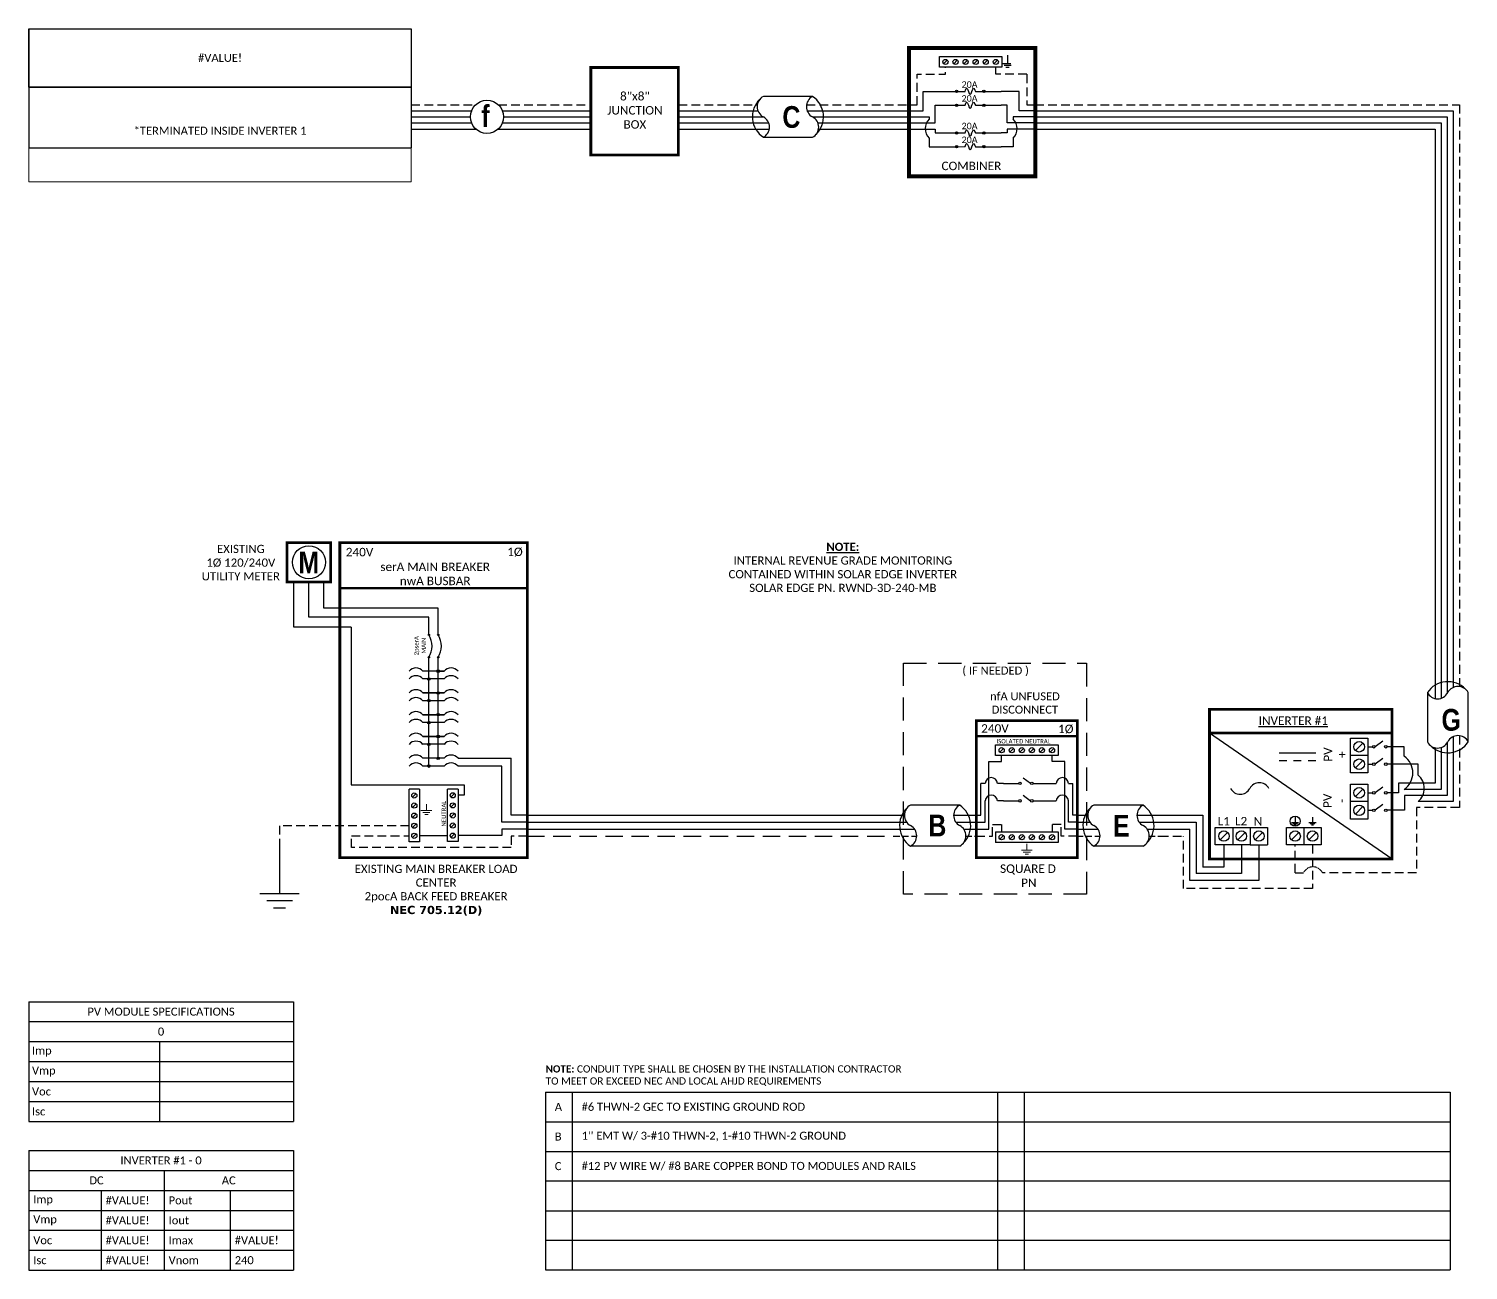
# Model space of a CAD drawing. Header units: feet. Extents: x 12581 to 13203, y 21610 to 22146.
import ezdxf

# ---------------------------------------------------------------- set-up
doc = ezdxf.new("R2010")
doc.units = ezdxf.units.FT
doc.header["$MEASUREMENT"] = 0
doc.linetypes.add('DASHED', pattern=[0.75, 0.5, -0.25])
doc.linetypes.add('HIDDEN', pattern=[0.375, 0.25, -0.125])
doc.styles.add('ONE LINE TXT', font='techb___.ttf')
doc.styles.get("Standard").update_dxf_attribs({"font": 'calibri.ttf'})

# ---------------------------------------------------------------- blocks, each defined once
blk = doc.blocks.new('string2')
at = {"linetype": 'Continuous'}
h = blk.add_hatch(color=1, dxfattribs=at)
h.dxf.hatch_style = 1
edge = h.paths.add_edge_path()
edge.add_arc((-185.82, 276.93), 0.513, 0, 360)
h = blk.add_hatch(color=1, dxfattribs=at)
h.dxf.hatch_style = 1
edge = h.paths.add_edge_path()
edge.add_arc((-174.04, 276.93), 0.513, 0, 360)
h = blk.add_hatch(color=1, dxfattribs=at)
h.dxf.hatch_style = 1
edge = h.paths.add_edge_path()
edge.add_arc((-185.82, 265.01), 0.513, 0, 360)
h = blk.add_hatch(color=1, dxfattribs=at)
h.dxf.hatch_style = 1
edge = h.paths.add_edge_path()
edge.add_arc((-174.04, 265.01), 0.513, 0, 360)
at = {"color": 1, "linetype": 'Continuous'}
for p, q in [((-185.3, 276.93), (-182.17, 276.94)), ((-177.67, 276.93), (-174.55, 276.93)), ((-185.3, 265.01), (-182.17, 265.02)), ((-177.67, 265.01), (-174.55, 265.01))]:
    blk.add_line(p, q, dxfattribs=at)
at = {"color": 10, "linetype": 'Continuous'}
for p, q in [((-421.17, 269.3), (-394.95, 269.3)), ((-381.86, 269.3), (-343.7, 269.3)), ((-305.92, 269.3), (-266.89, 269.3)), ((-245.65, 269.3), (-206.33, 269.3)), ((-206.33, 269.3), (-195.03, 269.3)), ((-151.99, 269.3), (-164.01, 269.3)), ((-151.87, 269.3), (23.33, 269.3)), ((23.33, 269.3), (23.33, 20.94)), ((7.45, 0), (0, 0)), ((7.45, -4.11), (7.45, 0)), ((23.33, -0.31), (23.33, -18.41)), ((23.33, -18.41), (7.45, -18.41))]:
    blk.add_line(p, q, dxfattribs=at)
at = {"color": 7, "linetype": 'Continuous'}
for p, q in [((-421.17, 266.68), (-393.34, 266.68)), ((-383.65, 266.68), (-343.7, 266.68)), ((-305.92, 266.68), (-266.63, 266.68)), ((-245.39, 266.68), (-206.33, 266.68)), ((-164.01, 265.01), (-166.63, 265.01)), ((-151.87, 266.68), (20.71, 266.68)), ((20.71, 266.68), (20.71, 20.82)), ((20.71, -0.42), (20.71, -15.79)), ((20.71, -15.79), (4.87, -15.79)), ((4.87, -15.79), (4.87, -19.9)), ((4.87, -19.9), (0, -19.9))]:
    blk.add_line(p, q, dxfattribs=at)
at = {"color": 10, "linetype": 'Continuous', "flags": 128}
for points in [[(-195.03, 269.3), (-195.03, 276.93), (-192.41, 276.93)], [(-164.01, 269.3), (-164.01, 276.93), (-166.63, 276.93)]]:
    blk.add_lwpolyline(points, dxfattribs=at)
at = {"color": 1, "linetype": 'Continuous', "flags": 128}
for points in [[(-192.41, 276.93), (-185.82, 276.93)], [(-192.41, 276.93), (-185.82, 276.93)], [(-174.04, 276.93), (-166.63, 276.93)], [(-192.41, 265.01), (-185.82, 265.01)], [(-174.04, 265.01), (-166.63, 265.01)]]:
    blk.add_lwpolyline(points, dxfattribs=at)
at = {"color": 7, "linetype": 'Continuous', "flags": 128}
for points in [[(-206.33, 266.68), (-195.03, 266.68), (-195.03, 265.01)], [(-195.03, 265.01), (-192.41, 265.01)], [(-151.99, 266.68), (-164.01, 266.68), (-164.01, 265.01)]]:
    blk.add_lwpolyline(points, dxfattribs=at)
at = {"color": 1, "linetype": 'Continuous'}
for centre in [(-185.82, 276.93), (-174.04, 276.93), (-185.82, 265.01), (-174.04, 265.01)]:
    blk.add_circle(centre, 0.513, dxfattribs=at)
at = {"color": 10, "linetype": 'Continuous'}
blk.add_arc((2.32, -11.26), 8.8, 305.65052, 54.34948, dxfattribs=at)
at = {"color": 1, "linetype": 'Continuous'}
for points in [[(-182.17, 276.94), (-181.51, 278.28), (-179.92, 275.59), (-178.46, 278.28), (-177.67, 276.93)], [(-182.17, 265.02), (-181.51, 266.35), (-179.92, 263.67), (-178.46, 266.35), (-177.67, 265.01)]]:
    blk.add_spline(points, degree=3, dxfattribs=at)
for p in [(-183.66, 278.52), (-183.66, 266.59)]:
    blk.add_text('20A', height=2.778, dxfattribs=at).set_placement(p)
blk = doc.blocks.new('*T15')
at = {"color": 0, "lineweight": -2, "transparency": 16777216}
for p, q in [((0, 0), (165.11, 0)), ((0, 0), (0, -51.42)), ((165.11, 0), (165.11, -51.42)), ((0, -25.14), (165.11, -25.14)), ((0, -51.42), (165.11, -51.42))]:
    blk.add_line(p, q, dxfattribs=at)
at = {"layer": 'Defpoints', "color": 8, "linetype": 'ByBlock', "lineweight": 0, "transparency": 16777216}
for p, q in [((0, -51.42), (0, -66.05)), ((165.11, -51.42), (165.11, -66.05)), ((0, -66.05), (165.11, -66.05))]:
    blk.add_line(p, q, dxfattribs=at)
at = {"color": 0, "linetype": 'Continuous', "transparency": 16777216, "char_height": 3.4544, "width": 155.095, "attachment_point": 5}
for s, insert in [('{\\fCalibri|b0|i0|c0;#VALUE!', (82.56, -12.57)), ('{\\fCalibri|b0|i0|c0;^J^J*TERMINATED INSIDE INVERTER 1', (82.56, -38.28))]:
    blk.add_mtext(s, dxfattribs=dict(at, insert=insert))
blk = doc.blocks.new('8x8box')
at = {"lineweight": 50, "const_width": 1.19}
blk.add_lwpolyline([(37.78, 0), (0, 0), (0, 37.78), (37.78, 37.78)], close=True, dxfattribs=at)
at = {"color": 1, "insert": (19.03, 19.26), "char_height": 3.6576, "attachment_point": 5}
blk.add_mtext_dynamic_manual_height_columns('8"x8"  JUNCTION BOX ', width=0.4767, gutter_width=7.17, heights=[0], dxfattribs=at)
blk = doc.blocks.new('*U19')
at = {"color": 7, "linetype": 'Continuous'}
for p, q in [((-7.14, 13.31), (-28.39, 13.31)), ((-28.39, -4.31), (-7.14, -4.31))]:
    blk.add_line(p, q, dxfattribs=at)
at = {"color": 7}
for p, q in [((-35.53, 9), (-31.05, 9)), ((-9.81, 9), (0, 9))]:
    blk.add_line(p, q, dxfattribs=at)
at = {"color": 10}
for p, q in [((-35.53, 6), (-30.11, 6)), ((-8.87, 6), (0, 6))]:
    blk.add_line(p, q, dxfattribs=at)
at = {"color": 253}
for p, q in [((-35.53, 3), (-26.66, 3)), ((-5.41, 3), (0, 3))]:
    blk.add_line(p, q, dxfattribs=at)
at = {"color": 92, "linetype": 'HIDDEN', "ltscale": 10}
for p, q in [((-4.48, 0), (0, 0)), ((-35.53, 0), (-25.72, 0))]:
    blk.add_line(p, q, dxfattribs=at)
at = {"linetype": 'Continuous'}
for centre, start, end in [((-26.08, 8.91), 117.66392, 242.33608), ((-4.83, 8.91), 117.66392, 242.33608), ((-30.7, 0.09), 297.66392, 62.33608), ((-9.45, 0.09), 297.66392, 62.33608)]:
    blk.add_arc(centre, 4.98, start, end, dxfattribs=at)
at = {"color": 7, "linetype": 'Continuous'}
for centre, start, end in [((-12.99, 4.5), 313.97324, 56.42648), ((-22.54, 4.5), 133.97324, 236.42648)]:
    blk.add_arc(centre, 10.58, start, end, dxfattribs=at)
blk = doc.blocks.new('*U23')
at = {"color": 7}
blk.add_line((-79.14, 9), (0, 9), dxfattribs=at)
at = {"color": 10}
blk.add_line((-79.14, 6), (0, 6), dxfattribs=at)
at = {"color": 253}
blk.add_line((-79.14, 3), (0, 3), dxfattribs=at)
at = {"color": 92, "linetype": 'DASHED', "ltscale": 15}
blk.add_line((-79.14, 0), (0, 0), dxfattribs=at)
blk = doc.blocks.new('breakerPanel')
at = {"linetype": 'Continuous'}
h = blk.add_hatch(color=1, dxfattribs=at)
h.dxf.hatch_style = 1
edge = h.paths.add_edge_path()
edge.add_arc((-42.47, 86.8), 0.291, 0, 360)
h = blk.add_hatch(color=1, dxfattribs=at)
h.dxf.hatch_style = 1
edge = h.paths.add_edge_path()
edge.add_arc((-38.44, 86.8), 0.291, 0, 360)
h = blk.add_hatch(color=1, dxfattribs=at)
h.dxf.hatch_style = 1
edge = h.paths.add_edge_path()
edge.add_arc((-42.47, 77.16), 0.291, 0, 360)
h = blk.add_hatch(color=1, dxfattribs=at)
h.dxf.hatch_style = 1
edge = h.paths.add_edge_path()
edge.add_arc((-38.44, 77.16), 0.291, 0, 360)
h = blk.add_hatch(color=1, dxfattribs=at)
h.dxf.hatch_style = 1
edge = h.paths.add_edge_path()
edge.add_arc((-38.44, 71.16), 0.528, 0, 360)
h = blk.add_hatch(color=1, dxfattribs=at)
h.dxf.hatch_style = 1
edge = h.paths.add_edge_path()
edge.add_arc((-42.47, 67.78), 0.528, 0, 360)
h = blk.add_hatch(color=1, dxfattribs=at)
h.dxf.hatch_style = 1
edge = h.paths.add_edge_path()
edge.add_arc((-38.44, 61.76), 0.528, 0, 360)
h = blk.add_hatch(color=1, dxfattribs=at)
h.dxf.hatch_style = 1
edge = h.paths.add_edge_path()
edge.add_arc((-42.47, 58.38), 0.528, 0, 360)
h = blk.add_hatch(color=1, dxfattribs=at)
h.dxf.hatch_style = 1
edge = h.paths.add_edge_path()
edge.add_arc((-38.44, 52.36), 0.528, 0, 360)
h = blk.add_hatch(color=1, dxfattribs=at)
h.dxf.hatch_style = 1
edge = h.paths.add_edge_path()
edge.add_arc((-42.47, 48.98), 0.528, 0, 360)
h = blk.add_hatch(color=1, dxfattribs=at)
h.dxf.hatch_style = 1
edge = h.paths.add_edge_path()
edge.add_arc((-42.47, 39.58), 0.528, 0, 360)
h = blk.add_hatch(color=1, dxfattribs=at)
h.dxf.hatch_style = 1
edge = h.paths.add_edge_path()
edge.add_arc((-38.44, 42.95), 0.528, 0, 360)
h = blk.add_hatch(color=1, dxfattribs=at)
h.dxf.hatch_style = 1
edge = h.paths.add_edge_path()
edge.add_arc((-38.44, 33.55), 0.528, 0, 360)
h = blk.add_hatch(color=1, dxfattribs=at)
h.dxf.hatch_style = 1
edge = h.paths.add_edge_path()
edge.add_arc((-42.47, 30.17), 0.528, 0, 360)
at = {"color": 155, "true_color": 0x647190}
blk.add_line((-80.92, 126.59), (0, 126.59), dxfattribs=at)
at = {"color": 253, "linetype": 'Continuous'}
for p, q in [((-100.73, 90.2), (-100.73, 109.7)), ((-76.04, 90.2), (-100.73, 90.2)), ((-76.04, 90.2), (-76.04, 22.16)), ((-76.04, 22.16), (-27.25, 22.16)), ((-27.25, 22.16), (-27.25, 17.57)), ((-27.25, 17.57), (-29.89, 17.57)), ((-11.01, 0.16), (-29.89, 0.16)), ((0, 3), (-11.01, 3)), ((-11.01, 3), (-11.01, 0.16))]:
    blk.add_line(p, q, dxfattribs=at)
at = {"color": 10, "linetype": 'Continuous'}
for p, q in [((-94.24, 94.51), (-94.24, 109.7)), ((-42.47, 94.51), (-94.24, 94.51)), ((-42.47, 87.09), (-42.47, 94.51)), ((-42.47, 30.17), (-42.47, 76.87)), ((-35.88, 67.78), (-45.04, 67.78)), ((-35.88, 58.38), (-45.04, 58.38)), ((-35.88, 48.98), (-45.04, 48.98)), ((-35.88, 39.58), (-45.04, 39.58)), ((-35.88, 30.17), (-45.04, 30.17)), ((-10.98, 30.17), (-29.89, 30.17)), ((-10.98, 6), (-10.98, 30.17)), ((0, 6), (-10.98, 6))]:
    blk.add_line(p, q, dxfattribs=at)
at = {"color": 7, "linetype": 'Continuous'}
for p, q in [((-87.75, 98.34), (-87.75, 109.7)), ((-38.44, 98.34), (-87.75, 98.34)), ((-38.44, 87.09), (-38.44, 98.34)), ((-38.44, 61.76), (-38.44, 76.87)), ((-35.88, 71.16), (-45.04, 71.16)), ((-38.44, 71.16), (-35.88, 71.16)), ((-45.04, 61.76), (-35.88, 61.76)), ((-35.88, 61.76), (-45.04, 61.76)), ((-38.44, 52.36), (-38.44, 61.76)), ((-45.04, 52.36), (-35.88, 52.36)), ((-35.88, 52.36), (-45.04, 52.36)), ((-38.44, 42.95), (-38.44, 52.36)), ((-45.04, 42.95), (-35.88, 42.95)), ((-35.88, 42.95), (-45.04, 42.95)), ((-38.44, 33.55), (-38.44, 42.95)), ((-35.88, 33.55), (-45.04, 33.55)), ((-6.96, 9), (-6.96, 33.55))]:
    blk.add_line(p, q, dxfattribs=at)
at = {"lineweight": 50}
blk.add_line((-80.92, 106.95), (0, 106.95), dxfattribs=at)
at = {"color": 7}
for p, q in [((-29.89, 33.55), (-6.96, 33.55)), ((0, 9), (-6.96, 9))]:
    blk.add_line(p, q, dxfattribs=at)
at = {"color": 1, "linetype": 'Continuous'}
for p, q in [((-51.03, -2.51), (-51.03, 20.23)), ((-46.49, 20.23), (-51.03, 20.23)), ((-46.49, 20.23), (-46.49, -2.51)), ((-34.43, -2.43), (-34.43, 20.16)), ((-29.89, 20.16), (-34.43, 20.16)), ((-29.89, 20.16), (-29.89, -2.43)), ((-46.49, -2.51), (-51.03, -2.51)), ((-29.89, -2.43), (-34.43, -2.43))]:
    blk.add_line(p, q, dxfattribs=at)
at = {"color": 4, "linetype": 'Continuous'}
for p, q in [((-47.97, 18.28), (-49.55, 16.71)), ((-47.97, 13.93), (-49.55, 12.36)), ((-31.37, 18.35), (-32.94, 16.78)), ((-31.37, 14), (-32.94, 12.43)), ((-47.97, 9.58), (-49.55, 8.01)), ((-31.37, 9.65), (-32.94, 8.08)), ((-47.97, 5.23), (-49.55, 3.66)), ((-47.97, 0.88), (-49.55, -0.69)), ((-31.37, 5.3), (-32.94, 3.73)), ((-31.37, 0.95), (-32.94, -0.62))]:
    blk.add_line(p, q, dxfattribs=at)
at = {"color": 92, "linetype": 'HIDDEN', "ltscale": 15}
for p, q in [((-51.03, 4.44), (-106.89, 4.44)), ((-106.89, 4.44), (-106.89, -4.87)), ((-75.84, -4.96), (-75.84, 0.09)), ((-75.84, 0.09), (-51.03, 0.09)), ((0, 0), (-6.96, 0)), ((-6.96, -4.96), (-75.84, -4.96)), ((-6.96, 0), (-6.96, -4.96))]:
    blk.add_line(p, q, dxfattribs=at)
at = {"color": 92, "linetype": 'Continuous', "ltscale": 15}
blk.add_line((-34.43, 0.09), (-46.49, 0.09), dxfattribs=at)
at = {"color": 92, "ltscale": 15}
blk.add_line((-106.89, -4.87), (-106.89, -24.84), dxfattribs=at)
at = {"lineweight": 50, "const_width": 1.19}
for points in [[(-103.67, 109.7), (-103.67, 126.59), (-84.82, 126.59), (-84.82, 109.7)], [(-80.92, -9.3), (-80.92, 126.59), (0, 126.59), (0, -9.3)]]:
    blk.add_lwpolyline(points, close=True, dxfattribs=at)
at = {"color": 92, "linetype": 'Continuous', "lineweight": 5, "ltscale": 0.05, "flags": 128}
for points in [[(-43.54, 13.81), (-43.54, 10.97)], [(-45.88, 10.97), (-41.2, 10.97)], [(-42.01, 10.1), (-45.07, 10.1)], [(-42.82, 9.23), (-44.25, 9.23)]]:
    blk.add_lwpolyline(points, dxfattribs=at)
at = {"color": 92, "linetype": 'Continuous', "ltscale": 4, "flags": 128}
for points in [[(-115.37, -24.84), (-98.41, -24.84)], [(-101.35, -27.98), (-112.43, -27.98)], [(-104.29, -31.12), (-109.49, -31.12)]]:
    blk.add_lwpolyline(points, dxfattribs=at)
at = {"linetype": 'Continuous'}
blk.add_circle((-94.24, 118.15), 7.15, dxfattribs=at)
at = {"color": 1, "linetype": 'Continuous'}
for centre, radius in [((-42.47, 86.8), 0.291), ((-38.44, 86.8), 0.291), ((-42.47, 77.16), 0.291), ((-38.44, 77.16), 0.291), ((-38.44, 71.16), 0.528), ((-42.47, 67.78), 0.528), ((-38.44, 61.76), 0.528), ((-42.47, 58.38), 0.528), ((-38.44, 52.36), 0.528), ((-42.47, 48.98), 0.528), ((-42.47, 39.58), 0.528), ((-38.44, 42.95), 0.528), ((-38.44, 33.55), 0.528), ((-42.47, 30.17), 0.528)]:
    blk.add_circle(centre, radius, dxfattribs=at)
at = {"color": 4, "linetype": 'Continuous'}
for centre in [(-32.16, 17.57), (-48.76, 17.49), (-48.76, 13.14), (-32.16, 13.21), (-48.76, 8.79), (-32.16, 8.86), (-48.76, 4.44), (-48.76, 0.09), (-32.16, 4.51), (-32.16, 0.16)]:
    blk.add_circle(centre, 1.11, dxfattribs=at)
at = {"color": 1, "linetype": 'Continuous'}
for centre, radius, start, end in [((-50.14, 81.98), 9.06, 327.87082, 32.12918), ((-46.11, 81.98), 9.06, 327.87082, 32.12918), ((-48.03, 68.62), 3.93, 40.3392, 139.6608), ((-48.03, 65.24), 3.93, 40.3392, 139.6608), ((-32.88, 68.62), 3.93, 40.3392, 139.6608), ((-32.88, 65.24), 3.93, 40.3392, 139.6608), ((-48.03, 59.21), 3.93, 40.3392, 139.6608), ((-32.88, 59.21), 3.93, 40.3392, 139.6608), ((-48.03, 55.84), 3.93, 40.3392, 139.6608), ((-32.88, 55.84), 3.93, 40.3392, 139.6608), ((-48.03, 49.81), 3.93, 40.3392, 139.6608), ((-48.03, 46.43), 3.93, 40.3392, 139.6608), ((-32.88, 49.81), 3.93, 40.3392, 139.6608), ((-32.88, 46.43), 3.93, 40.3392, 139.6608), ((-48.03, 40.41), 3.93, 40.3392, 139.6608), ((-32.88, 40.41), 3.93, 40.3392, 139.6608), ((-48.03, 37.03), 3.93, 40.3392, 139.6608), ((-32.88, 37.03), 3.93, 40.3392, 139.6608), ((-48.03, 31.01), 3.93, 40.3392, 139.6608), ((-48.03, 27.63), 3.93, 40.3392, 139.6608), ((-32.88, 31.01), 3.93, 40.3392, 139.6608), ((-32.88, 27.63), 3.93, 40.3392, 139.6608)]:
    blk.add_arc(centre, radius, start, end, dxfattribs=at)
at = {"color": 253, "linetype": 'Continuous', "style": 'ONE LINE TXT'}
blk.add_text('M', height=9.38, dxfattribs=at).set_placement((-98.8, 113.43))
at = {"color": 4, "linetype": 'Continuous'}
blk.add_text('NEUTRAL', height=1.874, rotation=90, dxfattribs=at).set_placement((-35.08, 4.08))
at = {"color": 1, "attachment_point": 5}
for s, width, gutter_width, heights, insert, char_height in [('EXISTING\\P1Ø 120/240V UTILITY METER', 37.8067, 7.17, [0], (-123.64, 118), 3.5433), ('240V', 0.1481, 0.75, [0], (-72.39, 122.54), 3.658), ('1Ø', 0.1481, 0.75, [0], (-5.31, 122.54), 3.658), ('serA MAIN BREAKER\\PnwA BUSBAR', 72.4998, 0.75, [0], (-39.75, 113.14), 3.6576), ('EXISTING MAIN BREAKER LOAD CENTER\\P2pocA BACK FEED BREAKER \\P{\\fVerdana|b1|i0|c0|p34;NEC 705.12(D)}', 79.2627, 97.94, [154.49], (-39.35, -23.38), 3.5433)]:
    blk.add_mtext_dynamic_manual_height_columns(s, width=width, gutter_width=gutter_width, heights=heights, dxfattribs=dict(at, insert=insert, char_height=char_height))
at = {"color": 4, "linetype": 'Continuous', "insert": (-46.25, 82.15), "char_height": 1.874, "attachment_point": 5, "rotation": 90}
blk.add_mtext_dynamic_manual_height_columns('2pserA\\PMAIN', width=0.1481, gutter_width=0.75, heights=[0], dxfattribs=at)
blk = doc.blocks.new('*U25')
at = {"color": 7}
blk.add_blockref('breakerPanel', (0, 0), dxfattribs=at)
blk = doc.blocks.new('*T16')
at = {"color": 0, "lineweight": -2, "transparency": 16777216}
for p, q in [((0, 0), (114.19, 0)), ((0, 0), (0, -51.7)), ((114.19, 0), (114.19, -51.7)), ((0, -8.62), (114.19, -8.62)), ((58.43, -8.62), (58.43, -51.7)), ((0, -17.23), (114.19, -17.23)), ((31.22, -17.23), (31.22, -51.7)), ((86.98, -17.23), (86.98, -51.7)), ((0, -25.85), (114.19, -25.85)), ((0, -34.47), (114.19, -34.47)), ((0, -43.08), (114.19, -43.08)), ((0, -51.7), (114.19, -51.7))]:
    blk.add_line(p, q, dxfattribs=at)
at = {"color": 0, "linetype": 'Continuous', "transparency": 16777216, "char_height": 3.4544}
for s, insert, width, attachment_point in [('{\\fCalibri|b0|i0|c0;INVERTER #1 - 0', (57.09, -4.31), 110.3293, 5), ('{\\fCalibri|b0|i0|c0;DC', (29.22, -12.93), 54.5755, 5), ('{\\fCalibri|b0|i0|c0;AC', (86.31, -12.93), 51.8976, 5), ('{\\fCalibri|b0|i0|c0;Imp', (1.93, -21.54), 27.3681, 4), ('{\\fCalibri|b0|i0|c0;#VALUE!', (33.15, -21.54), 23.3513, 4), ('{\\fCalibri|b0|i0|c0;Pout', (60.36, -21.54), 24.6902, 4), ('{\\fCalibri|b0|i0|c0;', (88.91, -21.54), 23.3513, 4), ('{\\fCalibri|b0|i0|c0;Vmp', (1.93, -30.16), 27.3681, 4), ('{\\fCalibri|b0|i0|c0;#VALUE!', (33.15, -30.16), 23.3513, 4), ('{\\fCalibri|b0|i0|c0;Iout', (60.36, -30.16), 24.6902, 4), ('{\\fCalibri|b0|i0|c0;', (88.91, -30.16), 23.3513, 4), ('{\\fCalibri|b0|i0|c0;Voc', (1.93, -38.78), 27.3681, 4), ('{\\fCalibri|b0|i0|c0;#VALUE!', (33.15, -38.78), 23.3513, 4), ('{\\fCalibri|b0|i0|c0;Imax', (60.36, -38.78), 24.6902, 4), ('{\\fCalibri|b0|i0|c0;#VALUE!', (88.91, -38.78), 23.3513, 4), ('{\\fCalibri|b0|i0|c0;Isc', (1.93, -47.39), 27.3681, 4), ('{\\fCalibri|b0|i0|c0;#VALUE!', (33.15, -47.39), 23.3513, 4), ('{\\fCalibri|b0|i0|c0;Vnom', (60.36, -47.39), 24.6902, 4), ('{\\fCalibri|b0|i0|c0;240', (88.91, -47.39), 23.3513, 4)]:
    blk.add_mtext(s, dxfattribs=dict(at, insert=insert, width=width, attachment_point=attachment_point))
blk = doc.blocks.new('*T17')
at = {"color": 0, "lineweight": -2, "transparency": 16777216}
for p, q in [((0, 0), (114.19, 0)), ((0, 0), (0, -51.69)), ((114.19, 0), (114.19, -51.69)), ((0, -8.62), (114.19, -8.62)), ((0, -17.23), (114.19, -17.23)), ((56.41, -17.23), (56.41, -51.69)), ((0, -25.85), (114.19, -25.85)), ((0, -34.46), (114.19, -34.46)), ((0, -43.08), (114.19, -43.08)), ((0, -51.69), (114.19, -51.69))]:
    blk.add_line(p, q, dxfattribs=at)
at = {"color": 0, "linetype": 'Continuous', "transparency": 16777216, "char_height": 3.4544}
for s, insert, width, attachment_point in [('{\\fCalibri|b0|i0|c0;PV MODULE SPECIFICATIONS', (57.09, -4.31), 111.433, 5), ('{\\fCalibri|b0|i0|c0;0', (57.09, -12.92), 111.433, 5), ('{\\fCalibri|b0|i0|c0;Imp', (1.38, -21.54), 53.6551, 4), ('{\\fCalibri|b0|i0|c0;', (57.78, -21.54), 55.0254, 4), ('{\\fCalibri|b0|i0|c0;Vmp', (1.38, -30.15), 53.6551, 4), ('{\\fCalibri|b0|i0|c0;', (57.78, -30.15), 55.0254, 4), ('{\\fCalibri|b0|i0|c0;Voc', (1.38, -38.77), 53.6551, 4), ('{\\fCalibri|b0|i0|c0;', (57.78, -38.77), 55.0254, 4), ('{\\fCalibri|b0|i0|c0;Isc', (1.38, -47.39), 53.6551, 4), ('{\\fCalibri|b0|i0|c0;', (57.78, -47.39), 55.0254, 4)]:
    blk.add_mtext(s, dxfattribs=dict(at, insert=insert, width=width, attachment_point=attachment_point))
blk = doc.blocks.new('unfusedDisconnect')
at = {"lineweight": 50}
blk.add_line((-43.61, 43.06), (0, 43.06), dxfattribs=at)
at = {"color": 1, "linetype": 'Continuous'}
for p, q in [((-35.27, 34.78), (-35.27, 39.32)), ((-35.27, 39.32), (-8.32, 39.32)), ((-8.32, 39.32), (-8.32, 34.78)), ((-8.32, 34.78), (-35.27, 34.78)), ((-23.43, 25.18), (-20.16, 22.74)), ((-31.89, 22.73), (-25.32, 22.73)), ((-19.08, 22.73), (-11.7, 22.73)), ((-31.89, 15.2), (-25.32, 15.2)), ((-23.43, 17.65), (-20.16, 15.2)), ((-19.08, 15.2), (-11.7, 15.19)), ((-35.27, 1.76), (-8.32, 1.76)), ((-35.27, 1.76), (-35.27, -2.78)), ((-8.32, 1.76), (-8.32, -2.78)), ((-8.32, -2.78), (-35.27, -2.78))]:
    blk.add_line(p, q, dxfattribs=at)
at = {"color": 4, "linetype": 'Continuous'}
for p, q in [((-31.89, 37.83), (-33.46, 36.26)), ((-27.53, 37.83), (-29.11, 36.26)), ((-23.18, 37.83), (-24.76, 36.26)), ((-18.83, 37.83), (-20.41, 36.26)), ((-14.48, 37.83), (-16.06, 36.26)), ((-10.13, 37.83), (-11.7, 36.26)), ((-31.89, 0.28), (-33.46, -1.3)), ((-27.53, 0.28), (-29.11, -1.3)), ((-23.18, 0.28), (-24.76, -1.3)), ((-18.83, 0.28), (-20.41, -1.3)), ((-14.48, 0.28), (-16.06, -1.3)), ((-10.13, 0.28), (-11.7, -1.3))]:
    blk.add_line(p, q, dxfattribs=at)
at = {"color": 253, "linetype": 'Continuous'}
for p, q in [((-38.16, 3), (-38.16, 32.17)), ((-38.16, 32.17), (-32.67, 32.17)), ((-32.67, 32.17), (-32.67, 34.78)), ((-10.92, 32.17), (-10.92, 34.78)), ((-5.43, 32.17), (-10.92, 32.17)), ((-5.43, 3), (-5.43, 32.17)), ((-43.61, 3), (-38.16, 3)), ((0, 3), (-5.43, 3))]:
    blk.add_line(p, q, dxfattribs=at)
at = {"color": 7, "linetype": 'Continuous'}
for p, q in [((-41.66, 9), (-41.66, 22.73)), ((-39.8, 22.73), (-41.66, 22.73)), ((-31.89, 22.73), (-34.52, 22.73)), ((-11.7, 22.73), (-9.07, 22.73)), ((-3.79, 22.73), (-1.93, 22.73)), ((-1.93, 9), (-1.93, 22.73))]:
    blk.add_line(p, q, dxfattribs=at)
at = {"color": 10, "linetype": 'Continuous'}
for p, q in [((-39.8, 6), (-39.8, 15.2)), ((-31.89, 15.2), (-34.52, 15.2)), ((-11.7, 15.2), (-9.07, 15.2)), ((-3.79, 6), (-3.79, 15.2)), ((-43.61, 6), (-39.8, 6)), ((0, 6), (-3.79, 6))]:
    blk.add_line(p, q, dxfattribs=at)
at = {"color": 7}
for p, q in [((-43.61, 9), (-41.66, 9)), ((0, 9), (-1.93, 9))]:
    blk.add_line(p, q, dxfattribs=at)
at = {"color": 92, "linetype": 'HIDDEN', "ltscale": 15}
for p, q in [((-43.61, 0), (-36.58, 0)), ((-36.58, 0), (-36.58, 4.9)), ((-36.58, 4.9), (-32.67, 4.9)), ((-32.67, 4.9), (-32.67, 1.76)), ((-7.01, 4.9), (-10.92, 4.9)), ((-10.92, 4.9), (-10.92, 1.76)), ((-7.01, 0), (-7.01, 4.9)), ((0, 0), (-7.01, 0))]:
    blk.add_line(p, q, dxfattribs=at)
at = {"lineweight": 50, "const_width": 1.19}
blk.add_lwpolyline([(-43.61, -9.34), (-43.61, 49.84), (0, 49.84), (0, -9.34)], close=True, dxfattribs=at)
at = {"color": 92, "linetype": 'Continuous', "lineweight": 5, "ltscale": 0.05, "flags": 128}
for points in [[(-24.14, -6.17), (-19.45, -6.17)], [(-21.8, -3.32), (-21.8, -6.17)], [(-20.27, -7.03), (-23.32, -7.03)], [(-21.08, -7.9), (-22.51, -7.9)]]:
    blk.add_lwpolyline(points, dxfattribs=at)
at = {"color": 4, "linetype": 'Continuous'}
for centre in [(-32.67, 37.05), (-28.32, 37.05), (-23.97, 37.05), (-19.62, 37.05), (-15.27, 37.05), (-10.92, 37.05), (-32.67, -0.51), (-28.32, -0.51), (-23.97, -0.51), (-19.62, -0.51), (-15.27, -0.51), (-10.92, -0.51)]:
    blk.add_circle(centre, 1.11, dxfattribs=at)
at = {"color": 1, "linetype": 'Continuous'}
for centre in [(-24.78, 22.73), (-19.62, 22.73), (-24.78, 15.2), (-19.62, 15.2)]:
    blk.add_circle(centre, 0.541, dxfattribs=at)
at = {"color": 7, "linetype": 'Continuous'}
for centre in [(-37.16, 22.58), (-6.43, 22.58)]:
    blk.add_arc(centre, 2.64, 3.28193, 176.71807, dxfattribs=at)
at = {"color": 10, "linetype": 'Continuous'}
for centre in [(-37.16, 15.04), (-6.43, 15.04)]:
    blk.add_arc(centre, 2.64, 3.28193, 176.71807, dxfattribs=at)
at = {"color": 4, "linetype": 'Continuous'}
blk.add_text('ISOLATED NEUTRAL', height=1.8743, dxfattribs=at).set_placement((-34.91, 39.97))
at = {"color": 1}
for s, width, gutter_width, heights, insert, char_height, attachment_point in [('\\A1;\\pi17.559;nfA UNFUSED\\P\\pi18.229;DISCONNECT', 64.922, 0, [11.89], (-55.21, 62.04), 3.4544, 1), ('240V', 0.1481, 0.75, [0], (-35.55, 46.4), 3.658, 5), ('1Ø', 0.1481, 0.75, [0], (-4.98, 46.1), 3.658, 5), ('\\A1;\\pi13.903,t32.191;SQUARE D\\P\\pi22.981,t41.269;PN', 51.6906, 0.203, [45.94], (-47.25, -12.27), 3.6576, 1)]:
    blk.add_mtext_dynamic_manual_height_columns(s, width=width, gutter_width=gutter_width, heights=heights, dxfattribs=dict(at, insert=insert, char_height=char_height, attachment_point=attachment_point))
blk = doc.blocks.new('*U21')
at = {"color": 10, "linetype": 'DASHED', "ltscale": 20}
blk.add_lwpolyline([(-75.05, 74.56), (3.97, 74.56), (3.97, -25.17), (-75.05, -25.17)], close=True, dxfattribs=at)
at = {"color": 7}
for name, p in [('unfusedDisconnect', (0, 0)), ('*U19', (-43.61, 0))]:
    blk.add_blockref(name, p, dxfattribs=at)
at = {"color": 10, "insert": (-50.86, 73.16), "char_height": 3.4544, "attachment_point": 1}
blk.add_mtext_dynamic_manual_height_columns('\\A1;\\pi1.2092;( IF NEEDED )', width=30.7523, gutter_width=0, heights=[6.58], dxfattribs=at)
at = {"color": 1, "linetype": 'Continuous', "insert": (-64.3, 9.22), "char_height": 9.3833, "attachment_point": 1, "style": 'ONE LINE TXT'}
blk.add_mtext_dynamic_manual_height_columns('{\\W1;\\C256;B}', width=0.1385, gutter_width=2.13, heights=[0], dxfattribs=at)
blk = doc.blocks.new('*U27')
at = {"color": 7}
blk.add_line((-79.14, 9), (0, 9), dxfattribs=at)
at = {"color": 10}
blk.add_line((-79.14, 6), (0, 6), dxfattribs=at)
at = {"color": 253}
blk.add_line((-79.14, 3), (0, 3), dxfattribs=at)
at = {"color": 92, "linetype": 'DASHED', "ltscale": 15}
blk.add_line((-79.14, 0), (0, 0), dxfattribs=at)
at = {"color": 1, "insert": (-22.08, 115.96), "char_height": 3.5433, "attachment_point": 5}
blk.add_mtext_dynamic_manual_height_columns('{\\fCalibri|b1|i0|c0|p34;\\LNOTE:\\P}INTERNAL REVENUE GRADE MONITORING\\PCONTAINED WITHIN SOLAR EDGE INVERTER\\PSOLAR EDGE PN. RWND-3D-240-MB', width=99.534, gutter_width=7.17, heights=[0], dxfattribs=at)
blk = doc.blocks.new('*T20')
at = {"linetype": 'ByBlock', "lineweight": -2, "transparency": 16777216}
for p, q in [((0, 0), (390.51, 0)), ((0, 0), (0, -76.8)), ((11.58, 0), (11.58, -76.8)), ((195.1, 0), (195.1, -76.8)), ((206.68, 0), (206.68, -76.8)), ((390.51, 0), (390.51, -76.8)), ((0, -12.8), (390.51, -12.8)), ((0, -25.61), (390.51, -25.61)), ((0, -38.41), (390.51, -38.41)), ((0, -51.22), (390.51, -51.22)), ((0, -64.02), (390.51, -64.02)), ((0, -76.8), (390.51, -76.8))]:
    blk.add_line(p, q, dxfattribs=at)
at = {"color": 0, "linetype": 'Continuous', "transparency": 16777216, "char_height": 3.4544, "attachment_point": 4}
for s, insert, width in [('{\\fCalibri|b0|i0|c0;A', (4.06, -6.4), 3.4544), ('{\\fCalibri|b0|i0|c0;#6 THWN-2 GEC TO EXISTING GROUND ROD', (15.65, -6.4), 175.3856), ('{\\fCalibri|b0|i0|c0;', (199.16, -6.4), 3.4544), ('{\\fCalibri|b0|i0|c0;', (210.74, -6.4), 175.7027), ('{\\fCalibri|b0|i0|c0;B', (4.06, -19.21), 3.4544), ("{\\fCalibri|b0|i0|c0;1'' EMT W/ 3-#10 THWN-2, 1-#10 THWN-2 GROUND", (15.65, -19.21), 175.3856), ('{\\fCalibri|b0|i0|c0;', (199.16, -19.21), 3.4544), ('{\\fCalibri|b0|i0|c0;', (210.74, -19.21), 175.7027), ('{\\fCalibri|b0|i0|c0;C', (4.06, -32.01), 3.4544), ('{\\fCalibri|b0|i0|c0;#12 PV WIRE W/ #8 BARE COPPER BOND TO MODULES AND RAILS', (15.65, -32.01), 175.3856), ('{\\fCalibri|b0|i0|c0;', (199.16, -32.01), 3.4544), ('{\\fCalibri|b0|i0|c0;', (210.74, -32.01), 175.7027), ('{\\fCalibri|b0|i0|c0;', (4.06, -44.82), 3.4544), ('{\\fCalibri|b0|i0|c0;', (15.65, -44.82), 175.3856), ('{\\fCalibri|b0|i0|c0;', (199.16, -44.82), 3.4544), ('{\\fCalibri|b0|i0|c0;', (210.74, -44.82), 175.7027), ('{\\fCalibri|b0|i0|c0;', (4.06, -57.62), 3.4544), ('{\\fCalibri|b0|i0|c0;', (15.65, -57.62), 175.3856), ('{\\fCalibri|b0|i0|c0;', (199.16, -57.62), 3.4544), ('{\\fCalibri|b0|i0|c0;', (210.74, -57.62), 175.7027), ('{\\fCalibri|b0|i0|c0;', (4.06, -70.41), 3.4544), ('{\\fCalibri|b0|i0|c0;', (15.65, -70.41), 175.3856), ('{\\fCalibri|b0|i0|c0;', (199.16, -70.41), 3.4544), ('{\\fCalibri|b0|i0|c0;', (210.74, -70.41), 175.7027)]:
    blk.add_mtext(s, dxfattribs=dict(at, insert=insert, width=width))

msp = doc.modelspace()

# ---------------------------------------------------------------- hatches: boundary and pattern name
at = {"linetype": 'Continuous'}
h = msp.add_hatch(color=1, dxfattribs=at)
h.dxf.hatch_style = 1
edge = h.paths.add_edge_path()
edge.add_arc((12981.78, 22119.34), 0.513, 0, 360)
h = msp.add_hatch(color=1, dxfattribs=at)
h.dxf.hatch_style = 1
edge = h.paths.add_edge_path()
edge.add_arc((12993.56, 22119.34), 0.513, 0, 360)
h = msp.add_hatch(color=1, dxfattribs=at)
h.dxf.hatch_style = 1
edge = h.paths.add_edge_path()
edge.add_arc((12981.78, 22095.49), 0.513, 0, 360)
h = msp.add_hatch(color=1, dxfattribs=at)
h.dxf.hatch_style = 1
edge = h.paths.add_edge_path()
edge.add_arc((12993.56, 22095.49), 0.513, 0, 360)

# ---------------------------------------------------------------- linework, layer by layer
at = {"color": 1, "linetype": 'Continuous'}
for p, q in [((12974.38, 22129.81), (12974.38, 22134.35)), ((12974.38, 22134.35), (13001.33, 22134.35)), ((13001.33, 22134.35), (13001.33, 22129.81)), ((13001.33, 22129.81), (12974.38, 22129.81)), ((12982.3, 22119.34), (12985.43, 22119.34)), ((12989.93, 22119.34), (12993.05, 22119.34)), ((12982.3, 22095.49), (12985.43, 22095.5)), ((12989.93, 22095.49), (12993.05, 22095.49)), ((13151.79, 21825.14), (13151.79, 21840.21)), ((13151.79, 21840.21), (13159.32, 21840.21)), ((13151.79, 21825.14), (13151.79, 21840.21)), ((13159.32, 21840.21), (13159.32, 21825.14)), ((13159.32, 21840.21), (13159.32, 21832.68)), ((13159.32, 21836.44), (13161.36, 21836.44)), ((13165.75, 21838.9), (13162.49, 21836.46)), ((13159.32, 21832.68), (13151.79, 21832.68)), ((13159.32, 21828.91), (13161.36, 21828.91)), ((13165.75, 21831.37), (13162.49, 21828.93)), ((13159.32, 21825.14), (13151.79, 21825.14)), ((13151.79, 21805.24), (13151.79, 21820.31)), ((13151.79, 21820.31), (13159.32, 21820.31)), ((13159.32, 21820.31), (13159.32, 21812.78)), ((13159.32, 21816.55), (13161.36, 21816.55)), ((13165.75, 21819.01), (13162.49, 21816.57)), ((13159.32, 21812.78), (13151.79, 21812.78)), ((13159.32, 21812.78), (13159.32, 21805.24)), ((13159.32, 21809.01), (13161.36, 21809.01)), ((13165.75, 21811.47), (13162.49, 21809.03)), ((13159.32, 21805.24), (13151.79, 21805.24)), ((13093.42, 21801.65), (13108.49, 21801.65)), ((13093.42, 21794.12), (13093.42, 21801.65)), ((13093.42, 21801.65), (13100.96, 21801.65)), ((13100.96, 21801.65), (13100.96, 21794.12)), ((13108.49, 21801.65), (13108.49, 21794.12)), ((13108.49, 21801.65), (13116.03, 21801.65)), ((13116.03, 21801.65), (13116.03, 21794.12)), ((13124.13, 21801.65), (13139.2, 21801.65)), ((13124.13, 21794.12), (13124.13, 21801.65)), ((13124.13, 21801.65), (13131.66, 21801.65)), ((13131.66, 21801.65), (13131.66, 21794.12)), ((13139.2, 21801.65), (13139.2, 21794.12)), ((13108.49, 21794.12), (13093.42, 21794.12)), ((13108.49, 21794.12), (13116.03, 21794.12)), ((13139.2, 21794.12), (13124.13, 21794.12))]:
    msp.add_line(p, q, dxfattribs=at)
at = {"color": 4, "linetype": 'Continuous'}
for p, q in [((12977.76, 22132.86), (12976.19, 22131.29)), ((12982.11, 22132.86), (12980.54, 22131.29)), ((12986.46, 22132.86), (12984.89, 22131.29)), ((12990.81, 22132.86), (12989.24, 22131.29)), ((12995.17, 22132.86), (12993.59, 22131.29)), ((12999.52, 22132.86), (12997.94, 22131.29)), ((13157.16, 21838.05), (13153.95, 21834.84)), ((13157.16, 21830.52), (13153.95, 21827.3)), ((13157.16, 21818.15), (13153.95, 21814.94)), ((13157.16, 21810.62), (13153.95, 21807.41)), ((13098.8, 21799.49), (13095.58, 21796.28)), ((13106.33, 21799.49), (13103.12, 21796.28)), ((13113.87, 21799.49), (13110.65, 21796.28)), ((13129.5, 21799.49), (13126.29, 21796.28)), ((13137.04, 21799.49), (13133.82, 21796.28))]:
    msp.add_line(p, q, dxfattribs=at)
at = {"color": 92, "linetype": 'HIDDEN', "ltscale": 15}
for p, q in [((12998.73, 22126.73), (12998.73, 22129.81)), ((13012.08, 22126.73), (12998.73, 22126.73)), ((13012.08, 22126.73), (13012.08, 22113.61)), ((12746.43, 22113.61), (12774.26, 22113.61)), ((12783.95, 22113.61), (12823.9, 22113.61)), ((12861.68, 22113.61), (12895.78, 22113.61)), ((12917.03, 22113.61), (12961.27, 22113.61)), ((12961.27, 22113.61), (12964.71, 22113.61)), ((13012.08, 22113.61), (13015.73, 22113.61)), ((13015.73, 22113.61), (13198.8, 22113.61)), ((13198.8, 22113.61), (13198.8, 21862.44)), ((13198.8, 21841.2), (13198.8, 21810.17)), ((13198.8, 21810.17), (13180.29, 21810.17)), ((13180.29, 21810.17), (13180.29, 21782.08)), ((13069.44, 21797.91), (13079.79, 21797.91)), ((13079.79, 21775.21), (13079.79, 21797.91)), ((13127.9, 21782.08), (13127.9, 21794.12)), ((13135.43, 21794.12), (13135.43, 21775.21)), ((13127.9, 21782.08), (13131.5, 21782.08)), ((13180.29, 21782.08), (13139.74, 21782.08)), ((13135.43, 21775.21), (13079.79, 21775.21))]:
    msp.add_line(p, q, dxfattribs=at)
at = {"color": 7, "linetype": 'Continuous'}
for p, q in [((12919.62, 22117.18), (12898.38, 22117.18)), ((12746.43, 22108.37), (12771.96, 22108.37)), ((12786.24, 22108.37), (12823.9, 22108.37)), ((12861.68, 22108.37), (12898.38, 22108.37)), ((12919.62, 22108.37), (12961.27, 22108.37)), ((13015.73, 22108.37), (13193.55, 22108.37)), ((13193.55, 22108.37), (13193.55, 21859.37)), ((12898.38, 22099.55), (12919.62, 22099.55)), ((13185, 21859.81), (13185, 21838.56)), ((13202.63, 21838.56), (13202.63, 21859.81)), ((13169.75, 21787.95), (13090.97, 21842.33)), ((13136.8, 21833.72), (13121.03, 21833.72)), ((13193.55, 21838.12), (13193.55, 21815.41)), ((13124.32, 21830.31), (13121.03, 21830.31)), ((13130.56, 21830.31), (13127.27, 21830.31)), ((13136.8, 21830.31), (13133.5, 21830.31)), ((13193.55, 21815.41), (13175.1, 21815.41)), ((13175.1, 21815.41), (13175.1, 21809.01)), ((13175.1, 21809.01), (13167.6, 21809.01)), ((13069.44, 21806.91), (13088.14, 21806.91)), ((13088.14, 21806.91), (13088.14, 21784.53)), ((13097.19, 21794.12), (13097.19, 21784.53)), ((13097.19, 21784.53), (13088.14, 21784.53))]:
    msp.add_line(p, q, dxfattribs=at)
at = {"color": 10, "linetype": 'Continuous'}
for p, q in [((12746.43, 22110.99), (12772.65, 22110.99)), ((12785.75, 22110.99), (12823.9, 22110.99)), ((12861.68, 22110.99), (12896.04, 22110.99)), ((12917.29, 22110.99), (12961.27, 22110.99)), ((13015.73, 22110.99), (13196.18, 22110.99)), ((13196.18, 22110.99), (13196.18, 21862.03)), ((13196.18, 21840.79), (13196.18, 21812.79)), ((13181.01, 21828.91), (13167.6, 21828.91)), ((13181.01, 21824.19), (13181.01, 21828.91)), ((13196.18, 21812.79), (13181.01, 21812.79)), ((13069.44, 21803.91), (13085.2, 21803.91)), ((13085.2, 21803.91), (13085.2, 21781.72)), ((13104.72, 21794.12), (13104.72, 21781.72)), ((13104.72, 21781.72), (13085.2, 21781.72))]:
    msp.add_line(p, q, dxfattribs=at)
at = {"color": 253, "linetype": 'Continuous'}
for p, q in [((13069.44, 21800.91), (13082.52, 21800.91)), ((13082.52, 21778.75), (13082.52, 21800.91)), ((13112.26, 21794.12), (13112.26, 21778.75)), ((13112.26, 21778.75), (13082.52, 21778.75))]:
    msp.add_line(p, q, dxfattribs=at)
at = {"linetype": 'Continuous'}
msp.add_lwpolyline([(12581.32, 22146.39), (12746.43, 22146.39), (12746.43, 22121.25), (12581.32, 22121.25)], close=True, dxfattribs=at)
at = {"lineweight": 50}
for points, const_width in [([(13015.73, 22082.67), (12961.27, 22082.67), (12961.27, 22138.03), (13015.73, 22138.03)], 1.71), ([(13015.73, 22082.67), (12961.27, 22082.67), (12961.27, 22138.03), (13015.73, 22138.03)], 1.71), ([(13090.97, 21842.33), (13090.97, 21852.61), (13169.75, 21852.61), (13169.75, 21842.33)], 1.19)]:
    msp.add_lwpolyline(points, close=True, dxfattribs=dict(at, const_width=const_width))
at = {"color": 92, "linetype": 'HIDDEN', "ltscale": 15, "flags": 128}
for points in [[(13001.45, 22131.43), (13006.14, 22131.43)], [(13003.8, 22134.93), (13003.8, 22131.43)], [(12964.71, 22113.61), (12964.71, 22126.73), (12976.98, 22126.73), (12976.98, 22129.81)], [(13005.32, 22130.56), (13002.27, 22130.56)], [(13004.51, 22129.69), (13003.08, 22129.69)]]:
    msp.add_lwpolyline(points, dxfattribs=at)
at = {"color": 10, "linetype": 'Continuous', "flags": 128}
for points in [[(12961.27, 22110.99), (12967.33, 22110.99), (12967.33, 22119.34), (12975.19, 22119.34)], [(13015.61, 22110.99), (13008.83, 22110.99), (13008.83, 22119.34), (13000.97, 22119.34)]]:
    msp.add_lwpolyline(points, dxfattribs=at)
at = {"color": 1, "linetype": 'Continuous', "flags": 128}
for points in [[(12975.19, 22119.34), (12981.78, 22119.34)], [(12993.56, 22119.34), (13000.97, 22119.34)], [(12975.19, 22095.49), (12981.78, 22095.49)], [(12975.19, 22095.49), (12981.78, 22095.49)], [(12993.56, 22095.49), (13000.97, 22095.49)]]:
    msp.add_lwpolyline(points, dxfattribs=at)
at = {"color": 7, "linetype": 'Continuous', "flags": 128}
for points in [[(12961.27, 22108.37), (12969.95, 22108.37), (12969.95, 22107.41)], [(13015.61, 22108.37), (13006.21, 22108.37), (13006.21, 22107.41)], [(12969.95, 22099.15), (12969.95, 22095.49), (12975.19, 22095.49)], [(13006.21, 22099.15), (13006.21, 22095.49), (13000.97, 22095.49)]]:
    msp.add_lwpolyline(points, dxfattribs=at)
at = {"color": 7, "lineweight": 50, "const_width": 1.19}
msp.add_lwpolyline([(13090.97, 21787.95), (13090.97, 21852.61), (13169.75, 21852.61), (13169.75, 21787.95)], close=True, dxfattribs=at)
at = {"color": 92, "linetype": 'Continuous', "flags": 128}
for points in [[(13126.36, 21803.76), (13129.43, 21803.76)], [(13128.9, 21803.19), (13126.89, 21803.19)], [(13128.37, 21802.62), (13127.42, 21802.62)], [(13127.9, 21806.06), (13127.89, 21803.76)], [(13133.89, 21803.76), (13136.97, 21803.76)], [(13136.43, 21803.19), (13134.43, 21803.19)], [(13135.9, 21802.62), (13134.96, 21802.62)], [(13135.43, 21806.06), (13135.43, 21803.76)]]:
    msp.add_lwpolyline(points, dxfattribs=at)
at = {"color": 4, "linetype": 'Continuous'}
for centre, radius in [((12976.98, 22132.08), 1.11), ((12981.33, 22132.08), 1.11), ((12985.68, 22132.08), 1.11), ((12990.03, 22132.08), 1.11), ((12994.38, 22132.08), 1.11), ((12998.73, 22132.08), 1.11), ((13155.56, 21836.44), 2.27), ((13155.56, 21828.91), 2.27), ((13155.56, 21816.55), 2.27), ((13155.56, 21809.01), 2.27), ((13097.19, 21797.89), 2.27), ((13104.72, 21797.89), 2.27), ((13112.26, 21797.89), 2.27), ((13127.9, 21797.89), 2.27), ((13135.43, 21797.89), 2.27)]:
    msp.add_circle(centre, radius, dxfattribs=at)
at = {"color": 1, "linetype": 'Continuous'}
for centre, radius in [((12981.78, 22119.34), 0.513), ((12993.56, 22119.34), 0.513), ((12981.78, 22095.49), 0.513), ((12993.56, 22095.49), 0.513), ((13161.9, 21836.44), 0.541), ((13167.06, 21836.44), 0.541), ((13161.9, 21828.91), 0.541), ((13167.06, 21828.91), 0.541), ((13161.9, 21816.55), 0.541), ((13167.06, 21816.55), 0.541), ((13161.9, 21809.01), 0.541), ((13167.06, 21809.01), 0.541)]:
    msp.add_circle(centre, radius, dxfattribs=at)
at = {"color": 7, "linetype": 'Continuous'}
msp.add_circle((12779.1, 22108.37), 7.14, dxfattribs=at)
at = {"color": 92, "linetype": 'Continuous'}
msp.add_circle((13127.9, 21804.32), 2.17, dxfattribs=at)
at = {"color": 7, "linetype": 'Continuous'}
for centre, radius, start, end in [((12904.23, 22108.37), 10.58, 133.97324, 236.42648), ((12913.77, 22108.37), 10.58, 313.97324, 56.42648), ((12974.17, 22103.28), 5.91, 135.60546, 224.39454), ((13001.99, 22103.28), 5.91, 315.60546, 44.39454), ((13193.82, 21853.96), 10.58, 43.97324, 146.42648), ((13193.82, 21844.41), 10.58, 223.97324, 326.42648)]:
    msp.add_arc(centre, radius, start, end, dxfattribs=at)
at = {"linetype": 'Continuous'}
for centre, radius, start, end in [((12900.69, 22112.77), 4.98, 117.66392, 242.33608), ((12921.93, 22112.77), 4.98, 117.66392, 242.33608), ((12896.07, 22103.96), 4.98, 297.66392, 62.33608), ((12917.31, 22103.96), 4.98, 297.66392, 62.33608), ((13189.41, 21862.12), 4.98, 207.66392, 332.33608), ((13198.22, 21857.5), 4.98, 27.66392, 152.33608), ((13198.22, 21836.25), 4.98, 27.66392, 152.33608), ((13189.41, 21840.87), 4.98, 207.66392, 332.33608), ((13112.45, 21816.27), 4.65, 27.66392, 152.33608), ((13104.21, 21820.59), 4.65, 207.66392, 332.33608)]:
    msp.add_arc(centre, radius, start, end, dxfattribs=at)
at = {"color": 10, "linetype": 'Continuous'}
msp.add_arc((13176.24, 21818.49), 7.43, 309.93385, 50.06615, dxfattribs=at)
at = {"color": 92, "linetype": 'HIDDEN', "ltscale": 0.3}
msp.add_arc((13135.62, 21779.92), 4.65, 27.66392, 152.33608, dxfattribs=at)
at = {"color": 1, "linetype": 'Continuous'}
for points in [[(12985.43, 22119.34), (12986.09, 22120.68), (12987.68, 22117.99), (12989.14, 22120.68), (12989.93, 22119.34)], [(12985.43, 22095.5), (12986.09, 22096.84), (12987.68, 22094.15), (12989.14, 22096.84), (12989.93, 22095.49)]]:
    msp.add_spline(points, degree=3, dxfattribs=at)

# ---------------------------------------------------------------- block references
for name, p in [('*T15', (12581.32, 22146.39)), ('*T17', (12581.32, 21726.39)), ('*T20', (12804.3, 21687.39)), ('*T16', (12581.32, 21662.16))]:
    msp.add_blockref(name, p)
at = {"color": 7}
for name, p in [('8x8box', (12823.9, 22091.91)), ('*U25', (12796.48, 21797.91)), ('*U27', (12954.77, 21797.91)), ('*U21', (13033.91, 21797.91)), ('*U19', (13069.44, 21797.91)), ('*U23', (12875.62, 21797.91))]:
    msp.add_blockref(name, p, dxfattribs=at)
at = {"color": 10, "linetype": 'Continuous'}
msp.add_blockref('string2', (13167.6, 21836.44), dxfattribs=at)

# ---------------------------------------------------------------- texts
at = {"color": 1, "linetype": 'Continuous'}
for s, height, p in [('20A', 2.778, (12983.94, 22120.92)), ('20A', 2.778, (12983.94, 22097.08)), ('%%UINVERTER #1', 3.6576, (13112.18, 21845.87))]:
    msp.add_text(s, height=height, dxfattribs=at).set_placement(p)
at = {"color": 1, "linetype": 'Continuous', "char_height": 9.3833, "attachment_point": 1, "style": 'ONE LINE TXT'}
for s, insert in [('{\\W1;\\C256;f}', (12776.64, 22113.41)), ('{\\W1;\\C256;C}', (12906.61, 22113)), ('{\\W1;\\C256;G}', (13191.09, 21852.76)), ('{\\W1;\\C256;E}', (13049.28, 21807.04))]:
    msp.add_mtext_dynamic_manual_height_columns(s, width=0.1385, gutter_width=2.13, heights=[0], dxfattribs=dict(at, insert=insert))
at = {"color": 1, "attachment_point": 5}
for s, width, gutter_width, insert, char_height in [('COMBINER', 1.1897, 7.17, (12988.18, 22087.17), 3.658), ('L1', 0.1481, 0.75, (13097.13, 21804.29), 3.658), ('L2', 0.1481, 0.75, (13104.6, 21804.32), 3.658), ('N', 0.1481, 0.75, (13111.85, 21804.27), 3.66)]:
    msp.add_mtext_dynamic_manual_height_columns(s, width=width, gutter_width=gutter_width, heights=[0], dxfattribs=dict(at, insert=insert, char_height=char_height))
at = {"color": 1, "char_height": 3.658, "attachment_point": 5, "rotation": 90}
for s, width, insert in [('PV +', 2.8378, (13145.16, 21833.08)), ('PV -', 2.8013, (13144.94, 21813.11))]:
    msp.add_mtext_dynamic_manual_height_columns(s, width=width, gutter_width=0.75, heights=[0], dxfattribs=dict(at, insert=insert))
at = {"color": 10, "insert": (12804.39, 21698.93), "char_height": 3.10896, "attachment_point": 1}
msp.add_mtext_dynamic_manual_height_columns('\\A1;{\\fCalibri|b1|i0|c0|p34;NOTE:} {\\A0;\\H1.0052x;CONDUIT TYPE SHALL BE CHOSEN BY THE INSTALLATION CONTRACTOR\\PTO MEET OR EXCEED NEC AND LOCAL AHJD REQUIREMENTS}', width=164.3528, gutter_width=0, heights=[9.89], dxfattribs=at)

doc.saveas('drawing.dxf')
